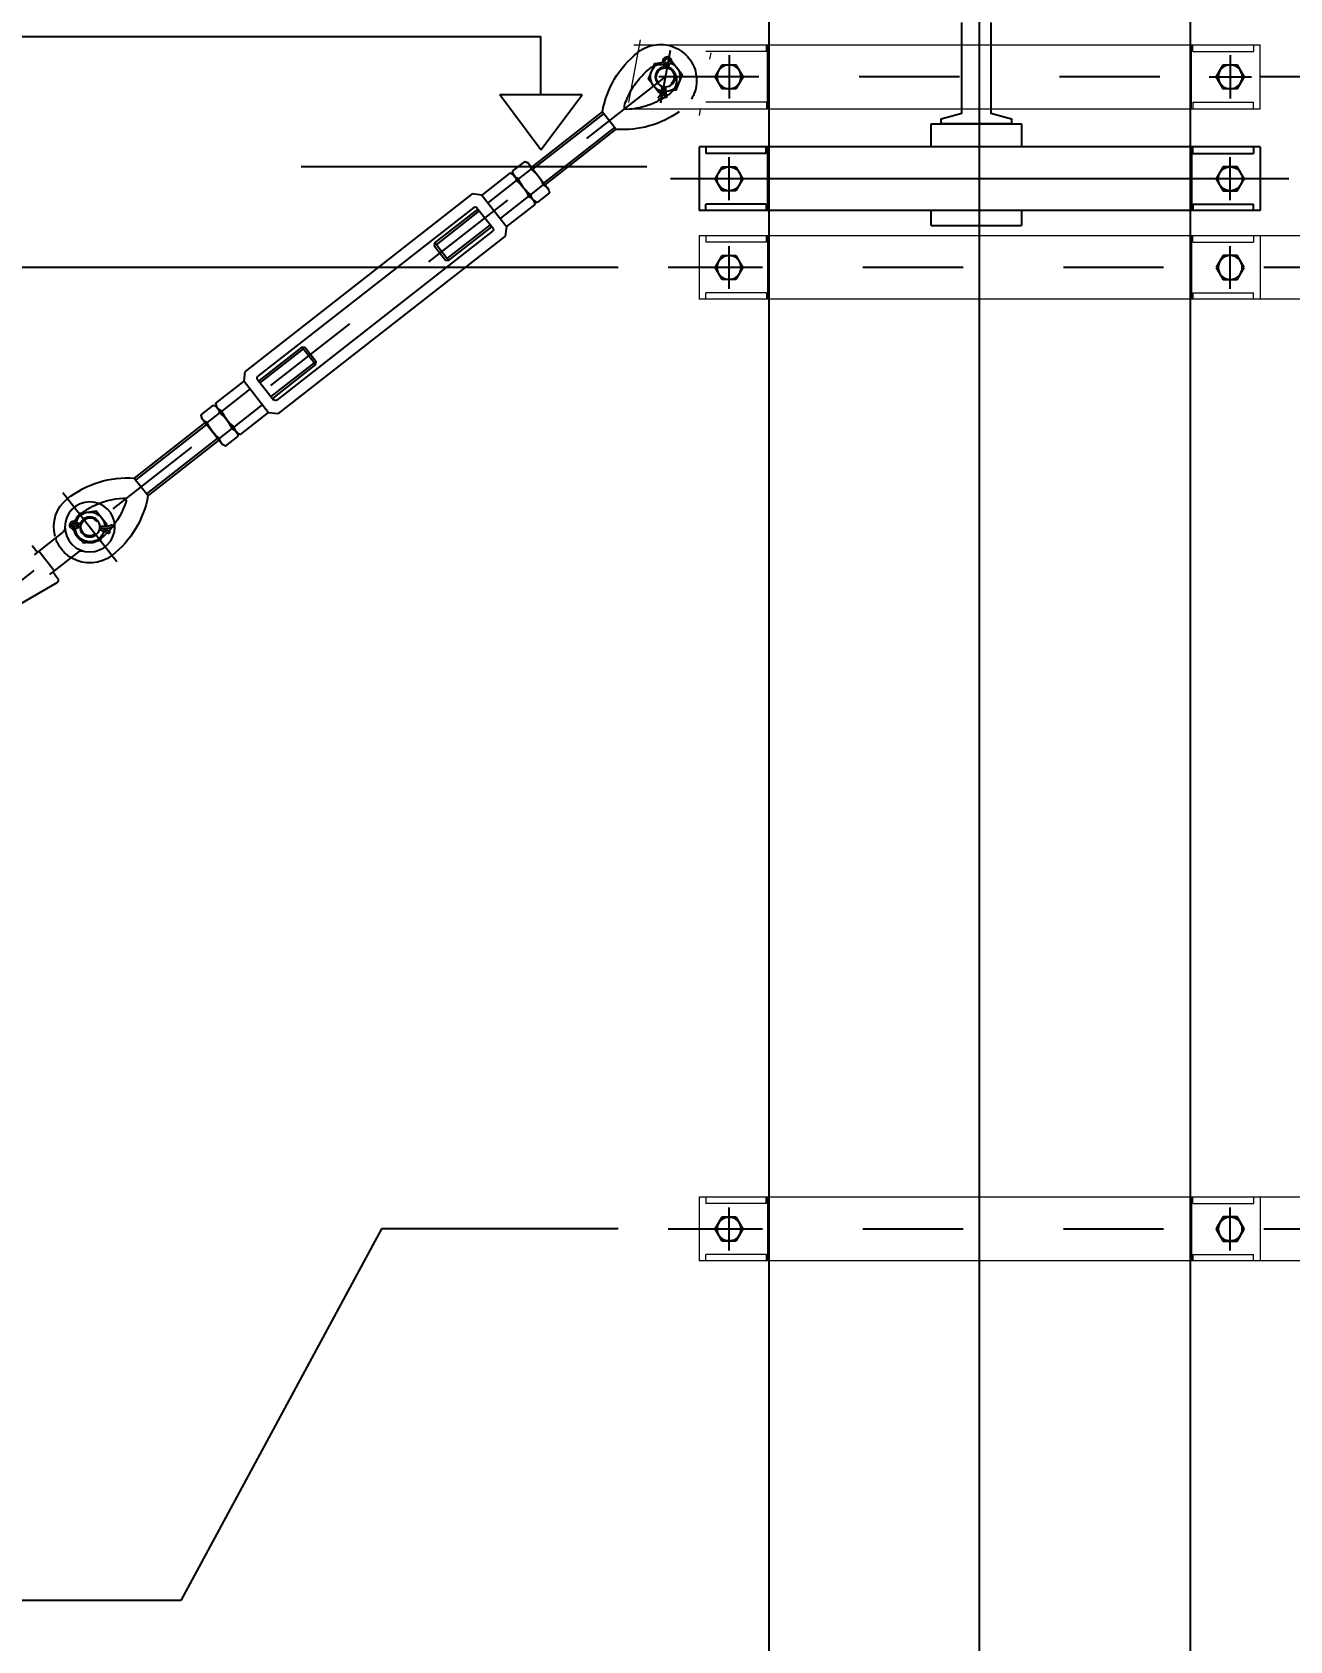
# Model space of a CAD drawing. Header units: millimetres. Extents: x -37020 to 35906, y -101 to 52234.
# Drawn here: x -94.895 to -93.64, y 407.821 to 409.427 of the extents above; entities that cross this region are included whole.
import ezdxf

# ---------------------------------------------------------------- set-up
doc = ezdxf.new("R2010")
doc.units = ezdxf.units.MM
doc.header["$PDMODE"] = 35
doc.header["$PDSIZE"] = 1
for name, pattern in [('ACAD_ISO04W100', [30, 24, -3, 0, -3]), ('CENTER', [50.8, 31.75, -6.35, 6.35, -6.35]), ('CENTER2', [28.575, 19.05, -3.175, 3.175, -3.175]), ('HIDDEN', [9.525, 6.35, -3.175])]:
    doc.linetypes.add(name, pattern=pattern)
for name, color, linetype in [('0_EJES', 1, 'CENTER2'), ('DIBUJO', 5, 'Continuous'), ('GE-Cotas', 1, 'Continuous'), ('M0_EQUIPOS', 2, 'Continuous'), ('M2_PLBULONES', 2, 'Continuous')]:
    doc.layers.add(name, color=color, linetype=linetype)
doc.styles.add('Romans', font='romans.shx', dxfattribs={"width": 0.8})
doc.dimstyles.new('COTAS GENERAL', dxfattribs={"dimscale": 0.1, "dimtxt": 2.5, "dimasz": 2.5, "dimexe": 1, "dimexo": 1, "dimgap": 1.25, "dimtad": 1, "dimzin": 1, "dimdsep": 46, "dimtxsty": 'Romans', "dimcen": 1, "dimclrd": 2, "dimclre": 1, "dimclrt": 3, "dimaunit": 1, "dimadec": 3, "dimazin": 0, "dimtfac": 1, "dimtix": 1, "dimtmove": 0, "dimatfit": 0, "dimfxl": 1, "dimtolj": 1, "dimarcsym": 0})

# ---------------------------------------------------------------- blocks, each defined once
blk = doc.blocks.new('*D324')
at = {"layer": 'Defpoints', "color": 0, "transparency": 16777216}
for p in [(-89.423, 408.3749), (-88.3049, 408.2248), (-93.9496, 403.0248)]:
    blk.add_point(p, dxfattribs=at)
at = {"layer": 'GE-Cotas', "color": 1, "lineweight": -2, "transparency": 16777216}
for p, q in [((-89.223, 408.3749), (-90.1906, 408.3749)), ((-89.023, 408.2248), (-89.223, 408.3749)), ((-88.3549, 408.2248), (-89.023, 408.2248))]:
    blk.add_line(p, q, dxfattribs=at)
at = {"layer": 'GE-Cotas', "color": 3, "linetype": 'Continuous', "transparency": 16777216, "insert": (-89.8381, 408.4999), "char_height": 0.125, "attachment_point": 5, "style": 'Romans'}
blk.add_mtext('\\A1;{\\Fsimplex|c0;+ ~}5200', dxfattribs=at)
blk = doc.blocks.new('A$C1BC9721A')
at = {"layer": '0_EJES'}
for p, q in [((60.8, 53.2), (60.8, 10.3)), ((310.8, 63.5), (310.8, 0)), ((560.8, 53.2), (560.8, 10.3)), ((694.3, 31.8), (0, 31.8))]:
    blk.add_line(p, q, dxfattribs=at)
at = {"layer": 'M0_EQUIPOS', "color": 6, "linetype": 'Continuous', "lineweight": 15}
for p, q in [((30.8, 0), (30.8, 63.5)), ((655.8, 63.5), (30.8, 63.5)), ((37.5, 63.5), (37.5, 57.1)), ((98, 57.1), (37.5, 57.1)), ((98, 57.1), (98, 63.5)), ((99.2, 0), (99.2, 63.5)), ((522.3, 0), (522.3, 63.5)), ((523.6, 57.1), (523.6, 63.5)), ((523.6, 57.1), (584, 57.1)), ((584, 63.5), (584, 57.1)), ((590.8, 0), (590.8, 63.5)), ((655.8, 0), (655.8, 63.5)), ((655.8, 0), (30.8, 0)), ((37.5, 0), (37.5, 6.4)), ((98, 6.4), (37.5, 6.4)), ((98, 6.4), (98, 0)), ((523.6, 6.4), (523.6, 0)), ((523.6, 6.4), (584, 6.4)), ((584, 0), (584, 6.4))]:
    blk.add_line(p, q, dxfattribs=at)
at = {"layer": 'M2_PLBULONES', "linetype": 'Continuous'}
for p, q in [((53.9, 43.8), (46.9, 31.8)), ((67.7, 43.8), (53.9, 43.8)), ((74.6, 31.8), (67.7, 43.8)), ((546.9, 31.8), (553.9, 43.8)), ((553.9, 43.8), (567.7, 43.8)), ((567.7, 43.8), (574.6, 31.8)), ((46.9, 31.8), (53.9, 19.8)), ((53.9, 19.8), (67.7, 19.8)), ((67.7, 19.8), (74.6, 31.8)), ((553.9, 19.8), (546.9, 31.8)), ((567.7, 19.8), (553.9, 19.8)), ((574.6, 31.8), (567.7, 19.8))]:
    blk.add_line(p, q, dxfattribs=at)
for centre in [(60.8, 31.8), (560.8, 31.8)]:
    blk.add_circle(centre, 12, dxfattribs=at)
blk = doc.blocks.new('*D325')
at = {"layer": 'Defpoints', "color": 0, "transparency": 16777216}
for p in [(-94.2604, 408.2326), (-94.9465, 407.8617), (-93.9496, 403.0326)]:
    blk.add_point(p, dxfattribs=at)
at = {"layer": 'GE-Cotas', "color": 1, "lineweight": -2, "transparency": 16777216}
for p, q in [((-94.5465, 408.2326), (-94.7465, 407.8617)), ((-94.3104, 408.2326), (-94.5465, 408.2326)), ((-94.7465, 407.8617), (-95.4811, 407.8617))]:
    blk.add_line(p, q, dxfattribs=at)
at = {"layer": 'GE-Cotas', "color": 3, "linetype": 'Continuous', "transparency": 16777216, "insert": (-95.2451, 407.9867), "char_height": 0.125, "attachment_point": 5, "style": 'Romans'}
blk.add_mtext('\\A1;+5200', dxfattribs=at)
blk = doc.blocks.new('*D326')
at = {"layer": 'Defpoints', "color": 0, "transparency": 16777216}
for p in [(-94.9666, 410.7591), (-94.2604, 410.5627), (-93.9496, 403.0326)]:
    blk.add_point(p, dxfattribs=at)
at = {"layer": 'GE-Cotas', "color": 1, "lineweight": -2, "transparency": 16777216}
for p, q in [((-94.7666, 410.7591), (-95.5011, 410.7591)), ((-94.5666, 410.5627), (-94.7666, 410.7591)), ((-94.3104, 410.5627), (-94.5666, 410.5627))]:
    blk.add_line(p, q, dxfattribs=at)
at = {"layer": 'GE-Cotas', "color": 3, "linetype": 'Continuous', "transparency": 16777216, "insert": (-95.2651, 410.8841), "char_height": 0.125, "attachment_point": 5, "style": 'Romans'}
blk.add_mtext('\\A1;+7530', dxfattribs=at)
blk = doc.blocks.new('*D328')
at = {"layer": 'Defpoints', "color": 0, "transparency": 16777216}
for p in [(-89.4899, 409.4498), (-88.4282, 409.1923), (-93.9496, 403.3926)]:
    blk.add_point(p, dxfattribs=at)
at = {"layer": 'GE-Cotas', "color": 1, "lineweight": -2, "transparency": 16777216}
for p, q in [((-89.2899, 409.4498), (-90.2574, 409.4498)), ((-89.0899, 409.1923), (-89.2899, 409.4498)), ((-88.4782, 409.1923), (-89.0899, 409.1923))]:
    blk.add_line(p, q, dxfattribs=at)
at = {"layer": 'GE-Cotas', "color": 3, "linetype": 'Continuous', "transparency": 16777216, "insert": (-89.9049, 409.5748), "char_height": 0.125, "attachment_point": 5, "style": 'Romans'}
blk.add_mtext('\\A1;{\\Fsimplex|c0;+ ~}5800', dxfattribs=at)
blk = doc.blocks.new('*D329')
at = {"layer": 'Defpoints', "color": 0, "transparency": 16777216}
for p in [(-95.4662, 409.4975), (-94.2604, 409.1923), (-93.9496, 403.0326)]:
    blk.add_point(p, dxfattribs=at)
at = {"layer": 'GE-Cotas', "color": 1, "lineweight": -2, "transparency": 16777216}
for p, q in [((-95.2662, 409.4975), (-96.0008, 409.4975)), ((-95.0662, 409.1923), (-95.2662, 409.4975)), ((-94.3104, 409.1923), (-95.0662, 409.1923))]:
    blk.add_line(p, q, dxfattribs=at)
at = {"layer": 'GE-Cotas', "color": 3, "linetype": 'Continuous', "transparency": 16777216, "insert": (-95.7648, 409.6225), "char_height": 0.125, "attachment_point": 5, "style": 'Romans'}
blk.add_mtext('\\A1;+6160', dxfattribs=at)
blk = doc.blocks.new('POSTE')
at = {"layer": 'M0_EQUIPOS', "color": 3}
for p, q in [((-0.21, -2.2216), (-0.21, 8.7784)), ((0.21, 8.7784), (0.21, -2.2216))]:
    blk.add_line(p, q, dxfattribs=at)
blk = doc.blocks.new('RIENDA RB')
at = {"layer": '0_EJES'}
for p, q in [((-250, 21.5), (-250, -21.5)), ((250, 21.5), (250, -21.5)), ((308.8, 26.4), (318.5, -26.4)), ((-379.8, 0), (379.8, 0)), ((-228.9, 0), (-271.1, 0)), ((228.9, 0), (271.1, 0))]:
    blk.add_line(p, q, dxfattribs=at)
at = {"layer": '0_EJES', "ltscale": 5}
blk.add_line((0, -31.8), (0, 31.8), dxfattribs=at)
at = {"layer": '0_EJES', "linetype": 'CENTER'}
blk.add_line((914.7, -414.9), (860.7, -483.8), dxfattribs=at)
at = {"layer": 'M0_EQUIPOS', "color": 6, "linetype": 'Continuous', "lineweight": 15}
for p, q in [((338.8, 36.9), (350.2, -25.6)), ((-280, -31.8), (-280, 31.8)), ((345, 31.8), (-280, 31.8)), ((-273.3, 31.8), (-273.3, 25.4)), ((-212.8, 25.4), (-273.3, 25.4)), ((-212.8, 25.4), (-212.8, 31.8)), ((-211.5, -31.8), (-211.5, 31.8)), ((211.5, -31.8), (211.5, 31.8)), ((212.8, 25.4), (212.8, 31.8)), ((212.8, 25.4), (273.3, 25.4)), ((268.2, 24), (269.4, 17.7)), ((345, -31.8), (-280, -31.8)), ((-273.3, -31.8), (-273.3, -25.4)), ((-212.8, -25.4), (-273.3, -25.4)), ((-212.8, -25.4), (-212.8, -31.8)), ((212.8, -25.4), (273.3, -25.4)), ((212.8, -25.4), (212.8, -31.8)), ((279.6, -38.5), (278.5, -32.2))]:
    blk.add_line(p, q, dxfattribs=at)
at = {"layer": 'M0_EQUIPOS', "color": 1, "linetype": 'CENTER'}
blk.add_line((313.6, 0), (8499.9, -6403), dxfattribs=at)
at = {"layer": 'M0_EQUIPOS'}
for p, q in [((376.3, -34.9), (362.6, -52.4)), ((447.1, -90.4), (376.3, -34.9)), ((433.4, -107.9), (362.6, -52.4)), ((468.5, -95.9), (465.6, -97.1)), ((468.5, -95.9), (496.6, -118)), ((490.5, -125.8), (462.3, -103.8)), ((444.4, -124.2), (443.9, -127.3)), ((443.9, -127.3), (472.1, -149.3)), ((478.2, -141.5), (450.1, -119.4)), ((496.6, -118), (472.1, -149.3)), ((496.6, -118), (506.4, -116.8)), ((506.4, -116.8), (732.7, -294)), ((501.5, -130.7), (485.7, -150.9)), ((543.5, -165.8), (500.4, -132.1)), ((504.7, -130.3), (720, -298.8)), ((472.1, -149.3), (473.3, -159)), ((473.3, -159), (699.7, -336.2)), ((486.1, -154.2), (701.3, -322.7)), ((529.8, -183.3), (486.7, -149.6)), ((529.8, -183.3), (543.5, -165.8)), ((543.9, -169.1), (533, -182.9)), ((543.9, -169.1), (543.5, -165.8)), ((533, -182.9), (529.8, -183.3)), ((673, -270.2), (662.2, -284)), ((662.6, -287.3), (676.3, -269.8)), ((673, -270.2), (676.3, -269.8)), ((676.3, -269.8), (719.3, -303.5)), ((662.2, -284), (662.6, -287.3)), ((662.6, -287.3), (705.6, -321)), ((720.4, -302.1), (704.6, -322.3)), ((733.9, -303.7), (709.4, -335.1)), ((733.9, -303.7), (732.7, -294)), ((762.1, -325.8), (733.9, -303.7)), ((727.8, -311.6), (756, -333.6)), ((709.4, -335.1), (699.7, -336.2)), ((737.6, -357.1), (709.4, -335.1)), ((715.5, -327.2), (743.7, -349.3)), ((762.1, -325.8), (761.7, -328.8)), ((772.6, -345.2), (843.4, -400.6)), ((740.4, -356), (737.6, -357.1)), ((758.9, -362.7), (829.7, -418.1)), ((843.4, -400.6), (829.7, -418.1)), ((914.6, -454.5), (943.4, -477.1)), ((899.2, -474.2), (928, -496.8)), ((940.2, -474.6), (945.2, -468.2)), ((919.9, -500.7), (924.8, -494.3)), ((920.7, -505.1), (968.2, -532.7))]:
    blk.add_line(p, q, dxfattribs=at)
at = {"layer": 'M0_EQUIPOS', "color": 1}
for p, q in [((445.7, -92.2), (374.9, -36.8)), ((434.9, -106.1), (364, -50.6)), ((542, -167.6), (499, -133.9)), ((531.2, -181.5), (488.1, -147.7)), ((674.8, -271.6), (717.9, -305.3)), ((664, -285.4), (707.1, -319.1)), ((771.2, -347), (842, -402.4)), ((760.3, -360.8), (831.2, -416.3))]:
    blk.add_line(p, q, dxfattribs=at)
at = {"layer": 'M0_EQUIPOS', "color": 1, "linetype": 'HIDDEN'}
blk.add_line((923.3, -493.1), (938.7, -473.4), dxfattribs=at)
at = {"layer": 'M0_EQUIPOS'}
blk.add_circle((887.7, -449.3), 25, dxfattribs=at)
at = {"layer": 'M0_EQUIPOS', "color": 1, "linetype": 'HIDDEN'}
for centre, radius, start, end in [((318.4, -3.7), 36, 51.9473, 239.5638), ((318.4, -3.7), 16, 51.9473, 231.9473), ((280.8, -51.7), 77, 28.9199, 51.9473), ((356, 44.3), 77, 231.9473, 251.9985), ((850.1, -497.4), 77, 51.9473, 62.6064), ((887.7, -449.3), 16, 231.9473, 51.9473), ((925.3, -401.3), 77, 221.2882, 231.9473), ((887.7, -449.3), 36, 301.6297, 342.2648)]:
    blk.add_arc(centre, radius, start, end, dxfattribs=at)
at = {"layer": 'M0_EQUIPOS'}
for centre, radius, start, end in [((280.8, -51.7), 97, 9.9684, 51.534), ((280.8, -51.7), 77, 16.9113, 28.9199), ((356, 44.3), 77, 251.9985, 266.9832), ((352, -30.1), 2.5, 266.9832, 16.9113), ((356, 44.3), 97, 234.657, 273.9243), ((471.1, -104.3), 8.81, 107.5631, 176.3315), ((480.9, -130.9), 32.9, 124.3593, 159.5353), ((452.7, -127.8), 8.81, 107.5631, 176.3315), ((503.3, -132.2), 2.33, 51.9473, 141.9473), ((487.5, -152.4), 2.33, 141.9473, 231.9473), ((718.6, -300.7), 2.33, 321.9473, 51.9473), ((702.7, -320.9), 2.33, 231.9473, 321.9473), ((725.1, -322.1), 32.9, 304.3593, 339.5353), ((753.3, -325.2), 8.81, 287.5631, 356.3315), ((734.9, -348.7), 8.81, 287.5631, 356.3315), ((850.1, -497.4), 97, 51.9473, 93.9262), ((925.3, -401.3), 97, 189.9703, 231.9473), ((854, -423), 2.5, 86.9833, 196.9113), ((925.3, -401.3), 77, 196.9113, 221.2882), ((850.1, -497.4), 77, 62.6064, 86.9833), ((887.7, -449.3), 36, 344.854, 51.9473), ((917.6, -450.6), 5, 177.6326, 231.9473), ((887.7, -449.3), 36, 231.9473, 300.1708), ((896.1, -478.1), 5, 51.9473, 106.262), ((922.2, -502.5), 3, 141.9473, 239.8363)]:
    blk.add_arc(centre, radius, start, end, dxfattribs=at)
at = {"layer": 'M2_PLBULONES', "linetype": 'Continuous'}
for p, q in [((313.1, -12), (312.8, -10)), ((315.1, -11.9), (314.8, -9.9)), ((317, -11.5), (316.8, -9.5)), ((313.7, -20.6), (311.9, -19.9)), ((320.9, -21.5), (319.4, -22.7)), ((865.1, -447.4), (864.3, -449.2)), ((875.7, -448.8), (876.7, -448.7)), ((867.6, -454.2), (868.8, -455.9)), ((875.8, -450.8), (876.7, -450.7)), ((876.2, -452.8), (877.2, -452.7))]:
    blk.add_line(p, q, dxfattribs=at)
at = {"layer": 'M2_PLBULONES'}
for p, q in [((450.9, -85.6), (429.7, -112.7)), ((459.9, -101.9), (447.6, -92.3)), ((453.8, -84.4), (450.9, -85.6)), ((453.8, -84.4), (466, -94)), ((466, -94), (465.6, -97.1)), ((447.6, -117.5), (435.4, -107.9)), ((465.6, -97.1), (444.4, -124.2)), ((429.2, -115.8), (441.5, -125.4)), ((444.4, -124.2), (441.5, -125.4)), ((761.7, -328.8), (740.4, -356)), ((758.4, -335.5), (770.7, -345.1)), ((764.5, -327.7), (761.7, -328.8)), ((776.8, -337.3), (764.5, -327.7)), ((746.1, -351.2), (758.4, -360.8)), ((776.4, -340.3), (755.1, -367.5)), ((776.8, -337.3), (776.4, -340.3)), ((740.4, -356), (740, -359)), ((752.3, -368.6), (740, -359))]:
    blk.add_line(p, q, dxfattribs=at)
at = {"layer": 'M2_PLBULONES', "linetype": 'Continuous'}
for points in [[(-243.1, 12), (-256.9, 12), (-263.9, 0), (-256.9, -12), (-243.1, -12), (-236.1, 0)], [(256.9, 12), (243.1, 12), (236.1, 0), (243.1, -12), (256.9, -12), (263.9, 0)]]:
    blk.add_lwpolyline(points, close=True, dxfattribs=at)
for points in [[(307.7, 15.8), (307.3, 15.8), (296.8, 2.4), (303.1, -13.4), (313.1, -14.8)], [(317.8, -15.5), (320, -15.8), (330.5, -2.4), (324.2, 13.4), (315.4, 14.7)], [(315, -15.1), (315.6, -15.2)], [(871.6, -449), (870.8, -447), (881.3, -433.5), (898.2, -435.9), (901.5, -444.1)], [(872.7, -451.6), (872.4, -451.1)], [(904.4, -451.3), (904.6, -451.7), (894.1, -465.2), (877.2, -462.8), (873.4, -453.5)]]:
    blk.add_lwpolyline(points, dxfattribs=at)
for centre, radius in [((-250, 0), 12), ((250, 0), 12), ((313.6, 0), 10), ((887.7, -449.3), 10)]:
    blk.add_circle(centre, radius, dxfattribs=at)
for centre, radius, start, end in [((311.7, 16.2), 4, 328.0048, 225.8897), ((311.7, 16.2), 2, 328.0048, 225.8897), ((313.6, 0), 14.8, 110.6478, 267.7692), ((313.6, 0), 9, 321.9473, 231.9473), ((305.4, 9.7), 5, 357.1605, 45.8897), ((305.4, 9.7), 7, 1.7607, 45.8897), ((319.3, 11.4), 7, 148.0048, 192.1339), ((319.3, 11.4), 5, 148.0048, 196.7346), ((313.6, 0), 14.8, 285.0936, 83.2484), ((294.9, -13.3), 18.2, 338.6166, 3.9325), ((294.9, -13.3), 20.2, 338.6166, 3.9325), ((335.2, -10.1), 20.2, 184.9446, 218.5368), ((313.6, 0), 14.8, 275.57, 277.316), ((335.2, -10.1), 18.2, 184.4408, 218.5215), ((872.7, -430.9), 20.2, 245.3578, 278.95), ((872.7, -430.8), 18.2, 245.3731, 279.4538), ((887.7, -449.3), 14.8, 20.6461, 178.8009), ((887.7, -449.3), 9, 231.9473, 141.9473), ((897.4, -441.1), 5, 279.0477, 315.8897), ((897.4, -441.1), 7, 279.9546, 315.8897), ((899.1, -455), 7, 58.0048, 93.94), ((903.9, -447.4), 4, 238.0048, 135.8897), ((903.9, -447.4), 2, 238.0048, 135.8897), ((879.3, -470.7), 20.2, 99.962, 125.2779), ((879.3, -470.7), 18.2, 99.962, 125.2779), ((887.7, -449.4), 14.8, 186.5786, 188.3246), ((887.7, -449.3), 14.8, 196.1253, 353.2468), ((899.1, -455), 5, 58.0048, 94.8464)]:
    blk.add_arc(centre, radius, start, end, dxfattribs=at)
at = {"layer": 'M2_PLBULONES'}
for centre, radius, start, end in [((466.2, -119.4), 32.9, 124.3593, 159.5353), ((456.4, -92.8), 8.81, 107.5631, 176.3315), ((457.2, -93.5), 8.81, 287.5631, 356.3315), ((438, -116.3), 8.81, 107.5631, 176.3315), ((429.1, -90.4), 32.9, 304.3593, 339.5353), ((438.9, -117), 8.81, 287.5631, 356.3315), ((777, -362.7), 32.9, 124.3593, 159.5353), ((767.2, -336.1), 8.81, 107.5631, 176.3315), ((748.8, -359.6), 8.81, 107.5631, 176.3315), ((739.8, -333.6), 32.9, 304.3593, 339.5353), ((768, -336.7), 8.81, 287.5631, 356.3315), ((749.6, -360.2), 8.81, 287.5631, 356.3315)]:
    blk.add_arc(centre, radius, start, end, dxfattribs=at)

msp = doc.modelspace()

# ---------------------------------------------------------------- linework, layer by layer
for p, q in [((-95.0884, 409.4229), (-94.3873, 409.4229)), ((-94.3873, 409.3648), (-94.3873, 409.4229)), ((-94.3461, 409.3648), (-94.4284, 409.3648)), ((-94.3873, 409.3097), (-94.4284, 409.3648)), ((-94.3873, 409.3097), (-94.3461, 409.3648))]:
    msp.add_line(p, q)
at = {"color": 8, "linetype": 'ACAD_ISO04W100', "ltscale": 10}
msp.add_line((-94.6264, 409.2933), (-94.2815, 409.2933), dxfattribs=at)
at = {"layer": '0_EJES', "linetype": 'CENTER'}
msp.add_line((-93.9496, 400.3826), (-93.9496, 411.3826), dxfattribs=at)
at = {"layer": '0_EJES'}
for p, q in [((-93.9496, 408.2008), (-93.9496, 408.2643)), ((-94.1996, 408.2111), (-94.1996, 408.2541)), ((-93.6996, 408.2111), (-93.6996, 408.2541))]:
    msp.add_line(p, q, dxfattribs=at)
at = {"layer": 'M0_EQUIPOS', "color": 8}
for p, q in [((-93.9979, 409.3127), (-93.9979, 409.3359)), ((-93.9979, 409.3359), (-93.9079, 409.3359)), ((-93.9079, 409.3359), (-93.9079, 409.3127)), ((-93.9079, 409.3359), (-93.9079, 409.3127)), ((-93.9079, 409.328), (-93.9079, 409.328)), ((-94.2296, 409.3127), (-94.2296, 409.2492)), ((-93.6696, 409.3127), (-94.2296, 409.3127)), ((-94.2229, 409.3127), (-94.2229, 409.3063)), ((-94.1625, 409.3063), (-94.2229, 409.3063)), ((-94.1625, 409.3063), (-94.1625, 409.3127)), ((-94.1612, 409.3127), (-94.1612, 409.2492)), ((-93.9496, 409.2492), (-93.9496, 409.3127)), ((-93.7381, 409.3127), (-93.7381, 409.2492)), ((-93.7368, 409.3063), (-93.7368, 409.3127)), ((-93.7368, 409.3063), (-93.6764, 409.3063)), ((-93.6764, 409.3127), (-93.6764, 409.3063)), ((-93.6696, 409.3127), (-93.6696, 409.2492)), ((-94.2135, 409.2809), (-94.2066, 409.2929)), ((-94.2066, 409.2929), (-94.1927, 409.2929)), ((-94.1996, 409.2595), (-94.1996, 409.3024)), ((-94.1927, 409.2929), (-94.1858, 409.2809)), ((-93.7066, 409.2929), (-93.7135, 409.2809)), ((-93.6927, 409.2929), (-93.7066, 409.2929)), ((-93.6996, 409.2595), (-93.6996, 409.3024)), ((-93.6858, 409.2809), (-93.6927, 409.2929)), ((-93.641, 409.2809), (-94.2582, 409.2809)), ((-94.2066, 409.2689), (-94.2135, 409.2809)), ((-94.1858, 409.2809), (-94.1927, 409.2689)), ((-93.7135, 409.2809), (-93.7066, 409.2689)), ((-93.6927, 409.2689), (-93.6858, 409.2809)), ((-94.1927, 409.2689), (-94.2066, 409.2689)), ((-93.7066, 409.2689), (-93.6927, 409.2689)), ((-93.6696, 409.2492), (-94.2296, 409.2492)), ((-94.1625, 409.2556), (-94.2229, 409.2556)), ((-94.2229, 409.2492), (-94.2229, 409.2556)), ((-94.1625, 409.2556), (-94.1625, 409.2492)), ((-93.9979, 409.2343), (-93.9979, 409.2492)), ((-93.9079, 409.2492), (-93.9079, 409.2343)), ((-93.9079, 409.2492), (-93.9079, 409.2343)), ((-93.7368, 409.2556), (-93.6764, 409.2556)), ((-93.7368, 409.2556), (-93.7368, 409.2492)), ((-93.6764, 409.2492), (-93.6764, 409.2556)), ((-93.9979, 409.2343), (-93.9079, 409.2343))]:
    msp.add_line(p, q, dxfattribs=at)
at = {"layer": 'M0_EQUIPOS', "color": 6, "linetype": 'Continuous', "lineweight": 15}
for p, q in [((-94.2296, 408.2643), (-94.2296, 408.2008)), ((-94.2229, 408.2643), (-94.2229, 408.2579)), ((-94.1625, 408.2579), (-94.1625, 408.2643)), ((-94.1612, 408.2643), (-94.1612, 408.2008)), ((-93.7381, 408.2643), (-93.7381, 408.2008)), ((-93.7368, 408.2579), (-93.7368, 408.2643)), ((-93.6764, 408.2643), (-93.6764, 408.2579)), ((-94.1625, 408.2579), (-94.2229, 408.2579)), ((-93.7368, 408.2579), (-93.6764, 408.2579)), ((-94.1625, 408.2072), (-94.2229, 408.2072)), ((-94.2229, 408.2008), (-94.2229, 408.2072)), ((-94.1625, 408.2072), (-94.1625, 408.2008)), ((-93.7368, 408.2072), (-93.6764, 408.2072)), ((-93.7368, 408.2072), (-93.7368, 408.2008)), ((-93.6764, 408.2008), (-93.6764, 408.2072))]:
    msp.add_line(p, q, dxfattribs=at)
at = {"layer": 'M0_EQUIPOS', "color": 8}
msp.add_lwpolyline([(-93.9383, 409.4369), (-93.9383, 409.3464), (-93.9179, 409.3409), (-93.9179, 409.3359), (-93.9529, 409.3359), (-93.9879, 409.3359), (-93.9879, 409.3409), (-93.9675, 409.3464), (-93.9675, 409.4369)], dxfattribs=at)
for centre in [(-94.1996, 409.2809), (-93.6996, 409.2809)]:
    msp.add_circle(centre, 0.012, dxfattribs=at)
at = {"layer": 'M2_PLBULONES', "linetype": 'Continuous'}
for p, q in [((-94.2135, 408.2326), (-94.2066, 408.2446)), ((-94.2066, 408.2206), (-94.2135, 408.2326)), ((-94.2066, 408.2446), (-94.1927, 408.2446)), ((-94.1927, 408.2446), (-94.1858, 408.2326)), ((-94.1858, 408.2326), (-94.1927, 408.2206)), ((-93.7066, 408.2446), (-93.7135, 408.2326)), ((-93.7135, 408.2326), (-93.7066, 408.2206)), ((-93.6927, 408.2446), (-93.7066, 408.2446)), ((-93.6858, 408.2326), (-93.6927, 408.2446)), ((-93.6927, 408.2206), (-93.6858, 408.2326)), ((-94.1927, 408.2206), (-94.2066, 408.2206)), ((-93.7066, 408.2206), (-93.6927, 408.2206))]:
    msp.add_line(p, q, dxfattribs=at)
for centre in [(-94.1996, 408.2326), (-93.6996, 408.2326)]:
    msp.add_circle(centre, 0.012, dxfattribs=at)

# ---------------------------------------------------------------- block references
msp.add_blockref('POSTE', (-93.9496, 402.6042))
at = {"layer": 'DIBUJO', "xscale": -0.001000000000001222, "yscale": 0.0009999999999998899, "zscale": 0.001, "rotation": 180}
for p in [(-94.2604, 409.2241), (-94.2604, 408.2643)]:
    msp.add_blockref('A$C1BC9721A', p, dxfattribs=at)
at = {"layer": 'M0_EQUIPOS', "xscale": -0.001, "yscale": 0.001, "zscale": 0.001}
msp.add_blockref('RIENDA RB', (-93.9496, 409.3827), dxfattribs=at)

# ---------------------------------------------------------------- dimensions: what is measured, and where the dimension line sits
at = {"layer": 'GE-Cotas'}
for feature_location, offset, origin, text, picture, middle in [((-94.2604, 410.5627), (-0.7062, 0.1964), (-93.9496, 403.0326), '+<>', '*D326', (-95.2651, 410.8841)), ((-88.4282, 409.1923), (-1.0617, 0.2575), (-93.9496, 403.3926), '{\\Fsimplex|c0;+ ~}<>', '*D328', (-89.9049, 409.5748)), ((-94.2604, 409.1923), (-1.2058, 0.3052), (-93.9496, 403.0326), '+<>', '*D329', (-95.7648, 409.6225)), ((-88.3049, 408.2248), (-1.1181, 0.1501), (-93.9496, 403.0248), '{\\Fsimplex|c0;+ ~}<>', '*D324', (-89.8381, 408.4999)), ((-94.2604, 408.2326), (-0.6861, -0.3709), (-93.9496, 403.0326), '+<>', '*D325', (-95.2451, 407.9867))]:
    dim = msp.add_ordinate_dim(feature_location=feature_location, offset=offset, dtype=0, origin=origin, text=text, dimstyle='COTAS GENERAL', override={"dimscale": 0.05, "dimasz": 2, "dimdec": 0, "dimlfac": 1000, "dimdsep": 44}, dxfattribs=at)
    dim.commit()
    dim.dimension.update_dxf_attribs({"geometry": picture, "text_midpoint": middle})

doc.saveas('drawing.dxf')
